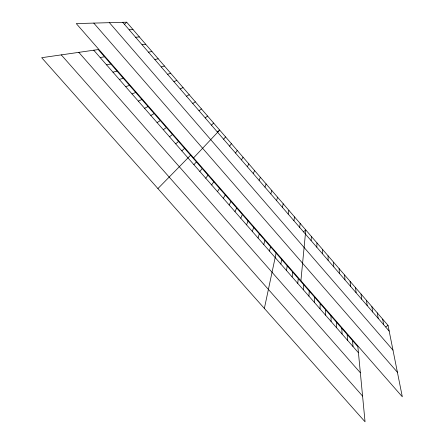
<?xml version="1.0" encoding="UTF-8"?>
<svg xmlns="http://www.w3.org/2000/svg" width="444" height="444" viewBox="0 0 444 444"><rect width="100%" height="100%" fill="white"/><g stroke="black" fill="none" stroke-linecap="round" stroke-linejoin="round"><path stroke-width="0.67" d="M325.585 315.19L325.596 309.779M322.461 253.785L322.533 249.384M320.052 308.863L320.163 303.563M314.496 302.519L314.713 297.325M316.794 247.214L316.972 242.929M308.93 296.159L309.246 291.07M311.105 240.62L311.388 236.452M303.346 289.771L303.763 284.793M300.904 280.713L305.788 229.959L303.308 231.896M297.746 283.372L298.268 278.499M299.672 227.378L300.172 223.443M292.124 276.951L292.751 272.189M286.491 270.507L287.218 265.856M293.934 220.724L294.539 216.911M280.836 264.047L281.668 259.507M288.173 214.047L288.889 210.351M264.363 308.436L276.107 253.136M282.395 207.354L283.217 203.779M269.475 251.06L270.524 246.747M276.601 200.638L277.533 197.18M263.769 244.539L264.924 240.343M258.047 238.001L259.307 233.916M270.785 193.9L271.828 190.565M252.309 231.441L253.674 227.467M264.951 187.14L266.106 183.933M246.548 224.858L248.03 221.001M259.102 180.364L260.373 177.273M240.776 218.254L242.357 214.519M253.235 173.56L254.612 170.596M234.981 211.633L236.674 208.014M229.171 204.989L230.974 201.487M247.347 166.739L248.84 163.897M223.338 198.324L225.258 194.944M241.442 159.896L243.046 157.182M217.488 191.642L219.519 188.378M235.514 153.03L237.24 150.444M211.622 184.937L213.764 181.796M205.739 178.211L207.997 175.186M229.57 146.143L231.413 143.678M199.833 171.462L202.209 168.565M223.609 139.233L225.563 136.902M193.911 164.696L196.398 161.916M193.584 157.87L219.702 130.098L217.266 132.195M157.92 188.578L190.576 155.25M124.309 24.487L126.684 22.2L388.028 325.352L402.314 396.797L76.268 23.582L126.684 22.2M211.444 125.136L213.642 123.066M181.835 150.888L184.554 148.363M175.674 143.85L178.516 141.453M205.239 117.949L207.559 116.012M169.497 136.785L172.461 134.515M199.017 110.739L201.459 108.935M385.786 326.939L388.028 325.352M163.298 129.698L166.378 127.561M192.774 103.502L195.338 101.837M157.076 122.588L160.284 120.585M186.508 96.243L189.2 94.716M150.838 115.457L154.168 113.586M144.578 108.303L148.03 106.56M180.225 88.961L183.039 87.568M138.295 101.121L141.875 99.517M173.92 81.652L176.856 80.397M131.996 93.923L135.698 92.446M167.593 74.32L170.657 73.21M125.674 86.697L129.504 85.359M161.244 66.966L164.435 65.99M119.331 79.443L123.288 78.244M112.965 72.172L117.055 71.107M154.873 59.585L158.197 58.752M106.582 64.874L110.8 63.947M148.485 52.181L151.937 51.493M100.172 57.554L104.523 56.765M142.069 44.75L145.654 44.206M135.636 37.296L139.355 36.891M129.182 29.815L133.028 29.559M61.266 54.884L362.587 396.076M78.81 52.359L360.356 372.777M93.745 50.205L358.441 352.747M93.773 23.099L397.408 372.272M109.413 22.672L392.973 350.105M122.705 22.311L389.172 331.085M382.656 319.125L383.705 324.747M377.272 312.881L378.221 318.398M371.872 306.615L372.721 312.027M366.455 300.333L367.205 305.633M361.022 294.033L361.671 299.223M355.577 287.712L356.121 292.79M350.111 281.374L350.555 286.336M352.525 340.598L353.008 346.536M344.627 275.014L344.971 279.87M347.169 334.471L347.552 340.304M339.127 268.637L339.371 273.376M341.802 328.327L342.085 334.055M336.413 322.161L336.602 327.783M333.616 262.238L333.755 266.866M331.013 315.978L331.102 321.495M328.083 255.822L328.116 260.334M98.224 49.562L41.686 57.698L365.046 421.8L357.864 346.709L98.224 49.562"/></g></svg>
